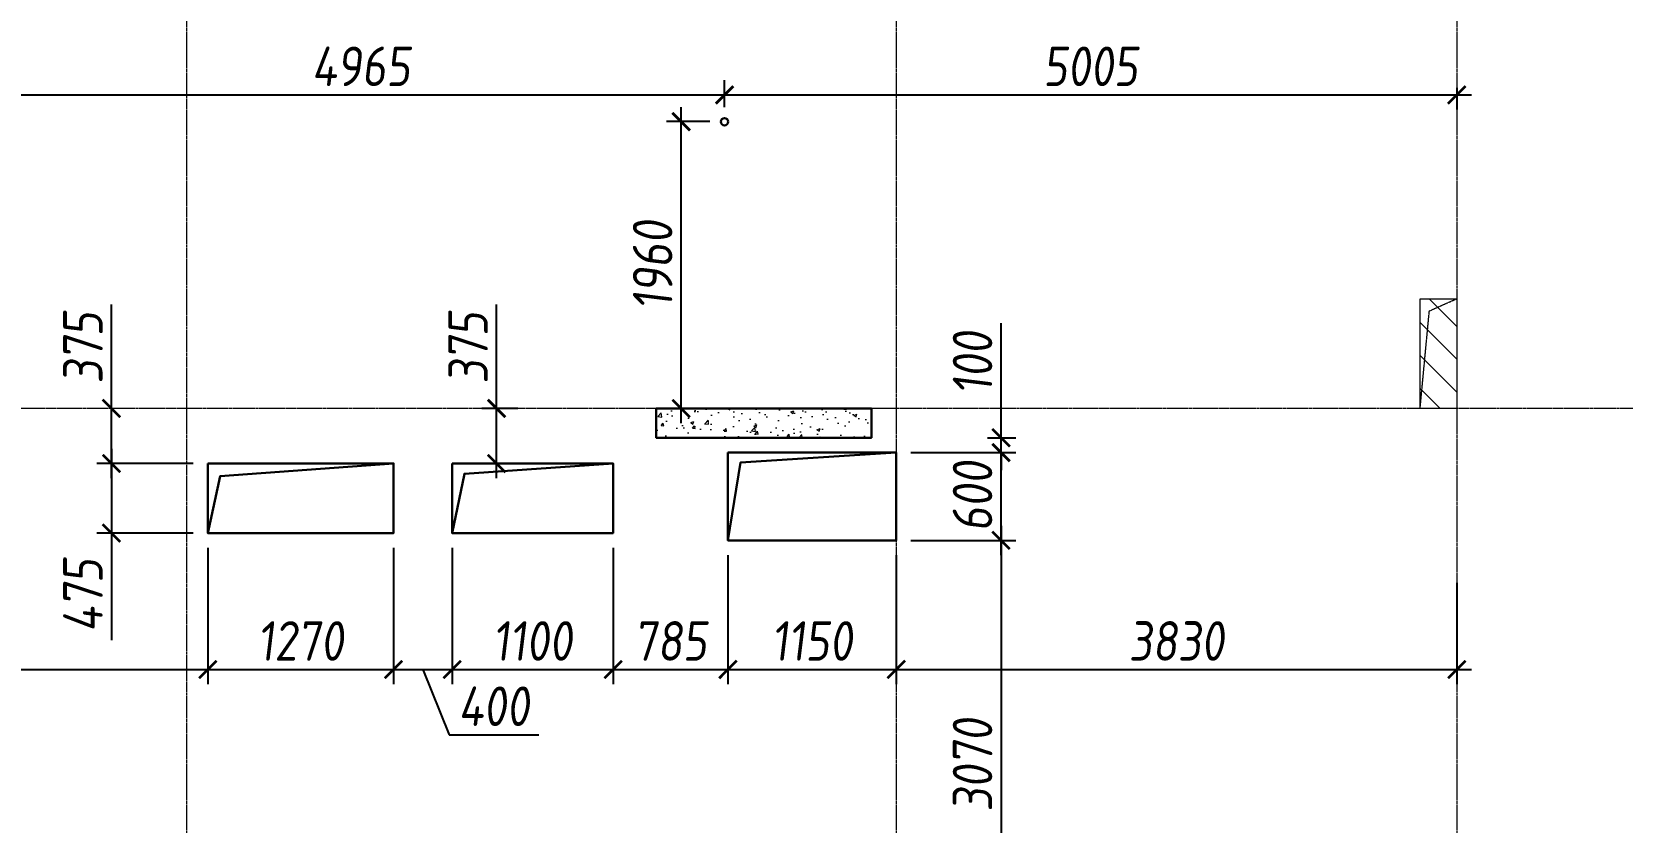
# Model space of a CAD drawing. Header units: millimetres. Extents: x -233751 to 529254, y -907864 to 285890.
# Drawn here: x 371183 to 382050, y 72340 to 77739 of the extents above; entities that cross this region are included whole.
import ezdxf

# ---------------------------------------------------------------- set-up
doc = ezdxf.new("R2010")
doc.units = ezdxf.units.MM
doc.linetypes.add('ADSK_Штриховая_ш2 п1', pattern=[3, 2, -1])
doc.linetypes.add('осевая', pattern=[2, 1.25, -0.25, 0.25, -0.25])
doc.layers.get('0').update_dxf_attribs({"lineweight": 30})
doc.layers.get('Defpoints').update_dxf_attribs({"lineweight": 0})
doc.layers.add('АР_Закладка сущ.проема', color=7, linetype='Continuous', lineweight=30, true_color=0xc70000)
for name, color, linetype, lineweight in [('АР_Перегородки газоблок_Штрих', 165, 'Continuous', 5), ('КР_Новые отверстия', 5, 'Continuous', 30), ('КР_Оси', 7, 'Continuous', 5), ('КР_Размеры отверстия', 7, 'Continuous', 5), ('КР_Сущ отверстия', 6, 'Continuous', 15)]:
    doc.layers.add(name, color=color, linetype=linetype, lineweight=lineweight)
doc.styles.add('ISOCPEUR', font='isocpeur.ttf', dxfattribs={"width": 0.85, "oblique": 7})
doc.dimstyles.new('R_100', dxfattribs={"dimtxt": 270, "dimasz": 120, "dimexe": 100, "dimexo": 100, "dimgap": 60, "dimtad": 1, "dimdec": 0, "dimrnd": 5, "dimzin": 0, "dimdsep": 46, "dimtxsty": 'ISOCPEUR', "dimblk": 'ARCHTICK', "dimcen": 0, "dimdle": 100, "dimclrd": 256, "dimclre": 256, "dimclrt": 256, "dimadec": 0, "dimazin": 0, "dimtfac": 2, "dimtdec": 0, "dimtmove": 0, "dimatfit": 3, "dimfxl": 1, "dimtvp": 3, "dimtfill": 1, "dimtolj": 1, "dimtzin": 0, "dimarcsym": 0})

# ---------------------------------------------------------------- blocks, each defined once
blk = doc.blocks.new('*U1878')
at = {"color": 0, "linetype": 'ByBlock', "lineweight": -2, "ltscale": 10}
blk.add_line((0, 0), (-74924, 0), dxfattribs=at)
blk = doc.blocks.new('*U1892')
at = {"color": 0, "linetype": 'ByBlock', "lineweight": -2, "ltscale": 10}
blk.add_line((0, 0), (0, -34307), dxfattribs=at)
blk = doc.blocks.new('*U1893')
at = {"color": 0, "linetype": 'ByBlock', "lineweight": -2, "ltscale": 10}
blk.add_line((0, 0), (0, -34307), dxfattribs=at)
blk = doc.blocks.new('*U1894')
at = {"color": 0, "linetype": 'ByBlock', "lineweight": -2, "ltscale": 10}
blk.add_line((0, 0), (0, -34307), dxfattribs=at)
blk = doc.blocks.new('_ArchTick')
at = {"color": 0, "linetype": 'ByBlock', "const_width": 0.15}
blk.add_lwpolyline([(-0.5, -0.5), (0.5, 0.5)], dxfattribs=at)
blk = doc.blocks.new('*D78')
at = {"layer": 'Defpoints', "color": 0, "transparency": 16777216}
for p in [(354990, 74315), (372385, 74315), (372385, 73383)]:
    blk.add_point(p, dxfattribs=at)
at = {"layer": 'КР_Размеры отверстия', "lineweight": -2, "transparency": 16777216}
for p, q in [((354990, 74215), (354990, 73283)), ((372385, 74215), (372385, 73283)), ((354890, 73383), (372485, 73383))]:
    blk.add_line(p, q, dxfattribs=at)
at = {"layer": 'КР_Размеры отверстия', "lineweight": -2, "transparency": 16777216, "xscale": 120, "yscale": 120, "zscale": 120, "rotation": 180}
blk.add_blockref('_ArchTick', (354990, 73383), dxfattribs=at)
at = {"layer": 'КР_Размеры отверстия', "lineweight": -2, "transparency": 16777216, "xscale": 120, "yscale": 120, "zscale": 120}
blk.add_blockref('_ArchTick', (372385, 73383), dxfattribs=at)
at = {"layer": 'КР_Размеры отверстия', "transparency": 16777216, "insert": (363687, 73578), "char_height": 270, "attachment_point": 5, "style": 'ISOCPEUR', "bg_fill": 3, "box_fill_scale": 1.1, "bg_fill_color": 256, "bg_fill_true_color": 13158600, "bg_fill_transparency": 0}
blk.add_mtext('\\A1;17395', dxfattribs=at)
blk = doc.blocks.new('*D79')
at = {"layer": 'Defpoints', "color": 0, "transparency": 16777216}
for p in [(372385, 74315), (373655, 74315), (373655, 73383)]:
    blk.add_point(p, dxfattribs=at)
at = {"layer": 'КР_Размеры отверстия', "lineweight": -2, "transparency": 16777216}
for p, q in [((372385, 74215), (372385, 73283)), ((373655, 74215), (373655, 73283)), ((372285, 73383), (373755, 73383))]:
    blk.add_line(p, q, dxfattribs=at)
at = {"layer": 'КР_Размеры отверстия', "lineweight": -2, "transparency": 16777216, "xscale": 120, "yscale": 120, "zscale": 120, "rotation": 180}
blk.add_blockref('_ArchTick', (372385, 73383), dxfattribs=at)
at = {"layer": 'КР_Размеры отверстия', "lineweight": -2, "transparency": 16777216, "xscale": 120, "yscale": 120, "zscale": 120}
blk.add_blockref('_ArchTick', (373655, 73383), dxfattribs=at)
at = {"layer": 'КР_Размеры отверстия', "transparency": 16777216, "insert": (373020, 73578), "char_height": 270, "attachment_point": 5, "style": 'ISOCPEUR', "bg_fill": 3, "box_fill_scale": 1.1, "bg_fill_color": 256, "bg_fill_true_color": 13158600, "bg_fill_transparency": 0}
blk.add_mtext('\\A1;1270', dxfattribs=at)
blk = doc.blocks.new('*D80')
at = {"layer": 'Defpoints', "color": 0, "transparency": 16777216}
for p in [(373655, 74315), (374055, 74315), (374055, 73383)]:
    blk.add_point(p, dxfattribs=at)
at = {"layer": 'КР_Размеры отверстия', "lineweight": -2, "transparency": 16777216}
for p, q in [((373655, 74215), (373655, 73283)), ((374055, 74215), (374055, 73283)), ((373555, 73383), (374155, 73383)), ((373855, 73383), (374035, 72937)), ((374035, 72937), (374647, 72937))]:
    blk.add_line(p, q, dxfattribs=at)
at = {"layer": 'КР_Размеры отверстия', "lineweight": -2, "transparency": 16777216, "xscale": 120, "yscale": 120, "zscale": 120, "rotation": 180}
blk.add_blockref('_ArchTick', (373655, 73383), dxfattribs=at)
at = {"layer": 'КР_Размеры отверстия', "transparency": 16777216, "insert": (374341, 73132), "char_height": 270, "attachment_point": 5, "style": 'ISOCPEUR', "bg_fill": 3, "box_fill_scale": 1.1, "bg_fill_color": 256, "bg_fill_true_color": 13158600, "bg_fill_transparency": 0}
blk.add_mtext('\\A1;400', dxfattribs=at)
at = {"layer": 'КР_Размеры отверстия', "lineweight": -2, "transparency": 16777216, "xscale": 120, "yscale": 120, "zscale": 120}
blk.add_blockref('_ArchTick', (374055, 73383), dxfattribs=at)
blk = doc.blocks.new('*D81')
at = {"layer": 'Defpoints', "color": 0, "transparency": 16777216}
for p in [(374055, 74315), (375155, 74315), (375155, 73383)]:
    blk.add_point(p, dxfattribs=at)
at = {"layer": 'КР_Размеры отверстия', "lineweight": -2, "transparency": 16777216}
for p, q in [((374055, 74215), (374055, 73283)), ((375155, 74215), (375155, 73283)), ((373955, 73383), (375255, 73383))]:
    blk.add_line(p, q, dxfattribs=at)
at = {"layer": 'КР_Размеры отверстия', "lineweight": -2, "transparency": 16777216, "xscale": 120, "yscale": 120, "zscale": 120, "rotation": 180}
blk.add_blockref('_ArchTick', (374055, 73383), dxfattribs=at)
at = {"layer": 'КР_Размеры отверстия', "lineweight": -2, "transparency": 16777216, "xscale": 120, "yscale": 120, "zscale": 120}
blk.add_blockref('_ArchTick', (375155, 73383), dxfattribs=at)
at = {"layer": 'КР_Размеры отверстия', "transparency": 16777216, "insert": (374605, 73578), "char_height": 270, "attachment_point": 5, "style": 'ISOCPEUR', "bg_fill": 3, "box_fill_scale": 1.1, "bg_fill_color": 256, "bg_fill_true_color": 13158600, "bg_fill_transparency": 0}
blk.add_mtext('\\A1;1100', dxfattribs=at)
blk = doc.blocks.new('*D82')
at = {"layer": 'Defpoints', "color": 0, "transparency": 16777216}
for p in [(375155, 74315), (375940, 74265), (375940, 73383)]:
    blk.add_point(p, dxfattribs=at)
at = {"layer": 'КР_Размеры отверстия', "lineweight": -2, "transparency": 16777216}
for p, q in [((375155, 74215), (375155, 73283)), ((375940, 74165), (375940, 73283)), ((375055, 73383), (376040, 73383))]:
    blk.add_line(p, q, dxfattribs=at)
at = {"layer": 'КР_Размеры отверстия', "lineweight": -2, "transparency": 16777216, "xscale": 120, "yscale": 120, "zscale": 120, "rotation": 180}
blk.add_blockref('_ArchTick', (375155, 73383), dxfattribs=at)
at = {"layer": 'КР_Размеры отверстия', "lineweight": -2, "transparency": 16777216, "xscale": 120, "yscale": 120, "zscale": 120}
blk.add_blockref('_ArchTick', (375940, 73383), dxfattribs=at)
at = {"layer": 'КР_Размеры отверстия', "transparency": 16777216, "insert": (375547, 73578), "char_height": 270, "attachment_point": 5, "style": 'ISOCPEUR', "bg_fill": 3, "box_fill_scale": 1.1, "bg_fill_color": 256, "bg_fill_true_color": 13158600, "bg_fill_transparency": 0}
blk.add_mtext('\\A1;785', dxfattribs=at)
blk = doc.blocks.new('*D83')
at = {"layer": 'Defpoints', "color": 0, "transparency": 16777216}
for p in [(375940, 74265), (377090, 74265), (377090, 73383)]:
    blk.add_point(p, dxfattribs=at)
at = {"layer": 'КР_Размеры отверстия', "lineweight": -2, "transparency": 16777216}
for p, q in [((375940, 74165), (375940, 73283)), ((377090, 74165), (377090, 73283)), ((375840, 73383), (377190, 73383))]:
    blk.add_line(p, q, dxfattribs=at)
at = {"layer": 'КР_Размеры отверстия', "lineweight": -2, "transparency": 16777216, "xscale": 120, "yscale": 120, "zscale": 120, "rotation": 180}
blk.add_blockref('_ArchTick', (375940, 73383), dxfattribs=at)
at = {"layer": 'КР_Размеры отверстия', "lineweight": -2, "transparency": 16777216, "xscale": 120, "yscale": 120, "zscale": 120}
blk.add_blockref('_ArchTick', (377090, 73383), dxfattribs=at)
at = {"layer": 'КР_Размеры отверстия', "transparency": 16777216, "insert": (376515, 73578), "char_height": 270, "attachment_point": 5, "style": 'ISOCPEUR', "bg_fill": 3, "box_fill_scale": 1.1, "bg_fill_color": 256, "bg_fill_true_color": 13158600, "bg_fill_transparency": 0}
blk.add_mtext('\\A1;1150', dxfattribs=at)
blk = doc.blocks.new('*D84')
at = {"layer": 'Defpoints', "color": 0, "transparency": 16777216}
for p in [(377090, 74865), (377090, 74265)]:
    blk.add_point(p, dxfattribs=at)
at = {"layer": 'КР_Размеры отверстия', "lineweight": -2, "transparency": 16777216}
for p, q in [((377806, 74165), (377806, 74965)), ((377190, 74865), (377906, 74865)), ((377190, 74265), (377906, 74265))]:
    blk.add_line(p, q, dxfattribs=at)
at = {"layer": 'КР_Размеры отверстия', "lineweight": -2, "transparency": 16777216, "xscale": 120, "yscale": 120, "zscale": 120}
for p, rotation in [((377806, 74865), 90), ((377806, 74265), 270)]:
    blk.add_blockref('_ArchTick', p, dxfattribs=dict(at, rotation=rotation))
at = {"layer": 'КР_Размеры отверстия', "transparency": 16777216, "insert": (377611, 74565), "char_height": 270, "attachment_point": 5, "rotation": 90, "style": 'ISOCPEUR', "bg_fill": 3, "box_fill_scale": 1.1, "bg_fill_color": 256, "bg_fill_true_color": 13158600, "bg_fill_transparency": 0}
blk.add_mtext('\\A1;600', dxfattribs=at)
at = {"layer": 'Defpoints', "color": 0, "transparency": 16777216}
blk.add_point((377806, 74865), dxfattribs=at)
blk = doc.blocks.new('*D85')
at = {"layer": 'Defpoints', "color": 0, "transparency": 16777216}
for p in [(377613, 74966), (377806, 74966), (377090, 74865)]:
    blk.add_point(p, dxfattribs=at)
at = {"layer": 'КР_Размеры отверстия', "lineweight": -2, "transparency": 16777216}
for p, q in [((377806, 74966), (377806, 75749)), ((377713, 74966), (377906, 74966)), ((377806, 74865), (377806, 74966)), ((377190, 74865), (377906, 74865)), ((377806, 74865), (377806, 74745))]:
    blk.add_line(p, q, dxfattribs=at)
at = {"layer": 'КР_Размеры отверстия', "lineweight": -2, "transparency": 16777216, "xscale": 120, "yscale": 120, "zscale": 120}
for p, rotation in [((377806, 74966), 270), ((377806, 74865), 90)]:
    blk.add_blockref('_ArchTick', p, dxfattribs=dict(at, rotation=rotation))
at = {"layer": 'КР_Размеры отверстия', "transparency": 16777216, "insert": (377611, 75477), "char_height": 270, "attachment_point": 5, "rotation": 90, "style": 'ISOCPEUR', "bg_fill": 3, "box_fill_scale": 1.1, "bg_fill_color": 256, "bg_fill_true_color": 13158600, "bg_fill_transparency": 0}
blk.add_mtext('\\A1;100', dxfattribs=at)
blk = doc.blocks.new('*D86')
at = {"layer": 'Defpoints', "color": 0, "transparency": 16777216}
for p in [(377090, 74265), (380920, 74076), (380920, 73383)]:
    blk.add_point(p, dxfattribs=at)
at = {"layer": 'КР_Размеры отверстия', "lineweight": -2, "transparency": 16777216}
for p, q in [((377090, 74165), (377090, 73283)), ((380920, 73976), (380920, 73283)), ((376990, 73383), (381020, 73383))]:
    blk.add_line(p, q, dxfattribs=at)
at = {"layer": 'КР_Размеры отверстия', "lineweight": -2, "transparency": 16777216, "xscale": 120, "yscale": 120, "zscale": 120, "rotation": 180}
blk.add_blockref('_ArchTick', (377090, 73383), dxfattribs=at)
at = {"layer": 'КР_Размеры отверстия', "lineweight": -2, "transparency": 16777216, "xscale": 120, "yscale": 120, "zscale": 120}
blk.add_blockref('_ArchTick', (380920, 73383), dxfattribs=at)
at = {"layer": 'КР_Размеры отверстия', "transparency": 16777216, "insert": (379005, 73578), "char_height": 270, "attachment_point": 5, "style": 'ISOCPEUR', "bg_fill": 3, "box_fill_scale": 1.1, "bg_fill_color": 256, "bg_fill_true_color": 13158600, "bg_fill_transparency": 0}
blk.add_mtext('\\A1;3830', dxfattribs=at)
blk = doc.blocks.new('*D119')
at = {"layer": 'Defpoints', "color": 0, "transparency": 16777216}
for p in [(375917, 77308), (370949, 77095), (375917, 77125)]:
    blk.add_point(p, dxfattribs=at)
at = {"layer": 'КР_Размеры отверстия', "lineweight": -2, "transparency": 16777216}
for p, q in [((370949, 77195), (370949, 77408)), ((375917, 77225), (375917, 77408)), ((370849, 77308), (376017, 77308))]:
    blk.add_line(p, q, dxfattribs=at)
at = {"layer": 'КР_Размеры отверстия', "lineweight": -2, "transparency": 16777216, "xscale": 120, "yscale": 120, "zscale": 120, "rotation": 180}
blk.add_blockref('_ArchTick', (370949, 77308), dxfattribs=at)
at = {"layer": 'КР_Размеры отверстия', "lineweight": -2, "transparency": 16777216, "xscale": 120, "yscale": 120, "zscale": 120}
blk.add_blockref('_ArchTick', (375917, 77308), dxfattribs=at)
at = {"layer": 'КР_Размеры отверстия', "transparency": 16777216, "insert": (373433, 77503), "char_height": 270, "attachment_point": 5, "style": 'ISOCPEUR', "bg_fill": 3, "box_fill_scale": 1.1, "bg_fill_color": 256, "bg_fill_true_color": 13158600, "bg_fill_transparency": 0}
blk.add_mtext('\\A1;4965', dxfattribs=at)
blk = doc.blocks.new('*D120')
at = {"layer": 'Defpoints', "color": 0, "transparency": 16777216}
for p in [(380920, 77456), (380920, 77308), (375917, 77125)]:
    blk.add_point(p, dxfattribs=at)
at = {"layer": 'КР_Размеры отверстия', "lineweight": -2, "transparency": 16777216}
for p, q in [((375917, 77225), (375917, 77408)), ((375817, 77308), (381020, 77308)), ((380920, 77356), (380920, 77208))]:
    blk.add_line(p, q, dxfattribs=at)
at = {"layer": 'КР_Размеры отверстия', "lineweight": -2, "transparency": 16777216, "xscale": 120, "yscale": 120, "zscale": 120, "rotation": 180}
blk.add_blockref('_ArchTick', (375917, 77308), dxfattribs=at)
at = {"layer": 'КР_Размеры отверстия', "lineweight": -2, "transparency": 16777216, "xscale": 120, "yscale": 120, "zscale": 120}
blk.add_blockref('_ArchTick', (380920, 77308), dxfattribs=at)
at = {"layer": 'КР_Размеры отверстия', "transparency": 16777216, "insert": (378418, 77503), "char_height": 270, "attachment_point": 5, "style": 'ISOCPEUR', "bg_fill": 3, "box_fill_scale": 1.1, "bg_fill_color": 256, "bg_fill_true_color": 13158600, "bg_fill_transparency": 0}
blk.add_mtext('\\A1;5005', dxfattribs=at)
blk = doc.blocks.new('*D172')
at = {"layer": 'Defpoints', "color": 0, "transparency": 16777216}
for p in [(377090, 74265), (377420, 71196), (377806, 71196)]:
    blk.add_point(p, dxfattribs=at)
at = {"layer": 'КР_Размеры отверстия', "lineweight": -2, "transparency": 16777216}
for p, q in [((377806, 74365), (377806, 71096)), ((377190, 74265), (377906, 74265)), ((377520, 71196), (377906, 71196))]:
    blk.add_line(p, q, dxfattribs=at)
at = {"layer": 'КР_Размеры отверстия', "lineweight": -2, "transparency": 16777216, "xscale": 120, "yscale": 120, "zscale": 120}
for p, rotation in [((377806, 74265), 90), ((377806, 71196), 270)]:
    blk.add_blockref('_ArchTick', p, dxfattribs=dict(at, rotation=rotation))
at = {"layer": 'КР_Размеры отверстия', "transparency": 16777216, "insert": (377611, 72730), "char_height": 270, "attachment_point": 5, "rotation": 90, "style": 'ISOCPEUR', "bg_fill": 3, "box_fill_scale": 1.1, "bg_fill_color": 256, "bg_fill_true_color": 13158600, "bg_fill_transparency": 0}
blk.add_mtext('\\A1;3070', dxfattribs=at)
blk = doc.blocks.new('*D173')
at = {"layer": 'Defpoints', "color": 0, "transparency": 16777216}
for p in [(375620, 77125), (375917, 77125), (375766, 75166)]:
    blk.add_point(p, dxfattribs=at)
at = {"layer": 'КР_Размеры отверстия', "lineweight": -2, "transparency": 16777216}
for p, q in [((375620, 75066), (375620, 77225)), ((375817, 77125), (375520, 77125)), ((375666, 75166), (375520, 75166))]:
    blk.add_line(p, q, dxfattribs=at)
at = {"layer": 'КР_Размеры отверстия', "lineweight": -2, "transparency": 16777216, "xscale": 120, "yscale": 120, "zscale": 120}
for p, rotation in [((375620, 77125), 90), ((375620, 75166), 270)]:
    blk.add_blockref('_ArchTick', p, dxfattribs=dict(at, rotation=rotation))
at = {"layer": 'КР_Размеры отверстия', "transparency": 16777216, "insert": (375425, 76145), "char_height": 270, "attachment_point": 5, "rotation": 90, "style": 'ISOCPEUR', "bg_fill": 3, "box_fill_scale": 1.1, "bg_fill_color": 256, "bg_fill_true_color": 13158600, "bg_fill_transparency": 0}
blk.add_mtext('\\A1;1960', dxfattribs=at)
blk = doc.blocks.new('*D182')
at = {"layer": 'Defpoints', "color": 0, "transparency": 16777216}
for p in [(372385, 74790), (371727, 74315), (372385, 74315)]:
    blk.add_point(p, dxfattribs=at)
at = {"layer": 'КР_Размеры отверстия', "lineweight": -2, "transparency": 16777216}
for p, q in [((371727, 74890), (371727, 74315)), ((372285, 74790), (371627, 74790)), ((372285, 74315), (371627, 74315)), ((371727, 74315), (371727, 73583))]:
    blk.add_line(p, q, dxfattribs=at)
at = {"layer": 'КР_Размеры отверстия', "lineweight": -2, "transparency": 16777216, "xscale": 120, "yscale": 120, "zscale": 120}
for p, rotation in [((371727, 74790), 90), ((371727, 74315), 270)]:
    blk.add_blockref('_ArchTick', p, dxfattribs=dict(at, rotation=rotation))
at = {"layer": 'КР_Размеры отверстия', "transparency": 16777216, "insert": (371532, 73889), "char_height": 270, "attachment_point": 5, "rotation": 90, "style": 'ISOCPEUR', "bg_fill": 3, "box_fill_scale": 1.1, "bg_fill_color": 256, "bg_fill_true_color": 13158600, "bg_fill_transparency": 0}
blk.add_mtext('\\A1;475', dxfattribs=at)
blk = doc.blocks.new('*D183')
at = {"layer": 'Defpoints', "color": 0, "transparency": 16777216}
for p in [(371727, 75166), (371727, 75166), (372385, 74790)]:
    blk.add_point(p, dxfattribs=at)
at = {"layer": 'КР_Размеры отверстия', "lineweight": -2, "transparency": 16777216}
for p, q in [((371727, 75166), (371727, 75875)), ((371727, 74690), (371727, 75166)), ((372285, 74790), (371627, 74790))]:
    blk.add_line(p, q, dxfattribs=at)
at = {"layer": 'КР_Размеры отверстия', "lineweight": -2, "transparency": 16777216, "xscale": 120, "yscale": 120, "zscale": 120}
for p, rotation in [((371727, 75166), 90), ((371727, 74790), 270)]:
    blk.add_blockref('_ArchTick', p, dxfattribs=dict(at, rotation=rotation))
at = {"layer": 'КР_Размеры отверстия', "transparency": 16777216, "insert": (371532, 75580), "char_height": 270, "attachment_point": 5, "rotation": 90, "style": 'ISOCPEUR', "bg_fill": 3, "box_fill_scale": 1.1, "bg_fill_color": 256, "bg_fill_true_color": 13158600, "bg_fill_transparency": 0}
blk.add_mtext('\\A1;375', dxfattribs=at)
blk = doc.blocks.new('*D184')
at = {"layer": 'Defpoints', "color": 0, "transparency": 16777216}
for p in [(374359, 75166), (374605, 75166), (374605, 74790)]:
    blk.add_point(p, dxfattribs=at)
at = {"layer": 'КР_Размеры отверстия', "lineweight": -2, "transparency": 16777216}
for p, q in [((374359, 75166), (374359, 75875)), ((374505, 75166), (374259, 75166)), ((374359, 74690), (374359, 75166)), ((374505, 74790), (374259, 74790))]:
    blk.add_line(p, q, dxfattribs=at)
at = {"layer": 'КР_Размеры отверстия', "lineweight": -2, "transparency": 16777216, "xscale": 120, "yscale": 120, "zscale": 120}
for p, rotation in [((374359, 75166), 90), ((374359, 74790), 270)]:
    blk.add_blockref('_ArchTick', p, dxfattribs=dict(at, rotation=rotation))
at = {"layer": 'КР_Размеры отверстия', "transparency": 16777216, "insert": (374164, 75580), "char_height": 270, "attachment_point": 5, "rotation": 90, "style": 'ISOCPEUR', "bg_fill": 3, "box_fill_scale": 1.1, "bg_fill_color": 256, "bg_fill_true_color": 13158600, "bg_fill_transparency": 0}
blk.add_mtext('\\A1;375', dxfattribs=at)

msp = doc.modelspace()

# ---------------------------------------------------------------- hatches: boundary and pattern name
at = {"layer": 'АР_Перегородки газоблок_Штрих', "ltscale": 100}
h = msp.add_hatch(dxfattribs=at)
h.set_pattern_fill('AR-CONC', color=256, scale=30)
h.set_pattern_definition([(50, (4e-07, 3e-08), (215.178055, -18.82564), [22.5, -247.5]), (355, (4e-07, 3e-08), (-41.6254, 225.65764), [18, -198]), (100.451444, (17.93, -1.57), (173.55265, 206.832), [19.12206, -210.34263]), (46.1842, (4e-07, 60), (320.1724, -49.65578), [33.75, -371.25]), (96.63564, (26.68, 55.86), (280.39858, 292.23558), [28.6831, -315.51413]), (351.18416, (4e-07, 60), (280.39858, 292.23558), [27, -297]), (21, (30, 45), (179.072116, -120.78567), [22.5, -247.5]), (326, (30, 45), (72.9946, 217.54501), [18, -198]), (71.451445, (44.92, 34.93), (252.06671, 96.75935), [19.12206, -210.34263]), (37.5, (4e-07, 3e-08), (3.647957, 99.868156), [0, -195.6, 0, -201, 0, -198.75]), (7.5, (4e-07, 3e-08), (78.92086, 118.323514), [0, -114.6, 0, -191.1, 0, -75.75]), (327.5, (-66.9, 3e-08), (160.146731, -6.766462), [0, -75, 0, -234, 0, -310.5]), (317.5, (-96.9, 3e-08), (174.95585, 30.031495), [0, -97.5, 0, -155.4, 0, -220.5])])
h.paths.add_polyline_path([(375450.2, 75165.7), (375450.2, 74965.7), (376920, 74965.7), (376920, 75165.7)])
at = {"layer": 'КР_Сущ отверстия'}
h = msp.add_hatch(dxfattribs=at)
h.set_pattern_fill('ANSI31', scale=50, angle=90, style=0)
h.paths.add_polyline_path([(380919.6, 75915.7), (380669.6, 75915.7), (380669.6, 75165.7), (380919.6, 75165.7)])

# ---------------------------------------------------------------- linework, layer by layer
at = {"layer": 'АР_Закладка сущ.проема', "ltscale": 100}
msp.add_lwpolyline([(376920, 75165.7), (375450.2, 75165.7), (375450.2, 74965.7), (376920, 74965.7)], close=True, dxfattribs=at)
at = {"layer": 'КР_Новые отверстия'}
for points in [[(372384.6, 74790.1), (373654.6, 74790.1), (373654.6, 74315.1), (372384.6, 74315.1)], [(374054.6, 74790.1), (375154.6, 74790.1), (375154.6, 74315.1), (374054.6, 74315.1)], [(375939.6, 74865.1), (377089.6, 74865.1), (377089.6, 74265.1), (375939.6, 74265.1)]]:
    msp.add_lwpolyline(points, close=True, dxfattribs=at)
for points in [[(372384.6, 74315.1), (372470.9, 74704.5), (373654.6, 74790.1)], [(374054.6, 74315.1), (374138.7, 74719.6), (375154.6, 74790.1)], [(375939.6, 74265.1), (376024.9, 74796.6), (377089.6, 74865.1)]]:
    msp.add_lwpolyline(points, dxfattribs=at)
msp.add_circle((375916.7, 77124.7), 25, dxfattribs=at)
at = {"layer": 'КР_Сущ отверстия', "linetype": 'ADSK_Штриховая_ш2 п1', "ltscale": 0.3}
msp.add_lwpolyline([(380919.6, 75165.7), (380669.6, 75165.7), (380669.6, 75915.7), (380919.6, 75915.7)], close=True, dxfattribs=at)
msp.add_lwpolyline([(380669.6, 75165.7), (380732.7, 75832.4), (380919.6, 75915.7)], dxfattribs=at)

# ---------------------------------------------------------------- block references
at = {"layer": 'КР_Оси', "linetype": 'осевая'}
for name, p in [('*U1892', (372239.6, 87701.9)), ('*U1893', (377089.6, 87701.9)), ('*U1894', (380919.6, 87701.9)), ('*U1878', (400588, 75165.7))]:
    msp.add_blockref(name, p, dxfattribs=at)

# ---------------------------------------------------------------- next in the draw order: dimensions: what is measured, and where the dimension line sits
at = {"layer": 'КР_Размеры отверстия'}
for base, p1, p2, picture, middle in [((375916.7, 77308.2), (370949.4, 77094.9), (375916.7, 77124.7), '*D119', (373433.1, 77503.2)), ((372384.6, 73382.5), (354989.6, 74315.1), (372384.6, 74315.1), '*D78', (363687.1, 73577.5))]:
    dim = msp.add_linear_dim(base=base, p1=p1, p2=p2, dimstyle='R_100', override={"dimpost": '\\X'}, dxfattribs=at)
    dim.commit()
    dim.dimension.update_dxf_attribs({"geometry": picture, "text_midpoint": middle})
dim = msp.add_linear_dim(base=(374359.1, 75165.7), p1=(374604.6, 74790.1), p2=(374604.6, 75165.7), angle=90, dimstyle='R_100', override={"dimpost": '\\X'}, dxfattribs=at)
dim.commit()
dim.dimension.update_dxf_attribs({"geometry": '*D184', "text_midpoint": (374164.1, 75580.3)})

# ---------------------------------------------------------------- next in the draw order: dimensions: what is measured, and where the dimension line sits
for base, p1, p2, picture, middle in [((380919.6, 77308.2), (375916.7, 77124.7), (380919.6, 77455.8), '*D120', (378418.2, 77503.2)), ((373654.6, 73382.5), (372384.6, 74315.1), (373654.6, 74315.1), '*D79', (373019.6, 73577.5))]:
    dim = msp.add_linear_dim(base=base, p1=p1, p2=p2, dimstyle='R_100', override={"dimpost": '\\X'}, dxfattribs=at)
    dim.commit()
    dim.dimension.update_dxf_attribs({"geometry": picture, "text_midpoint": middle})

# ---------------------------------------------------------------- next in the draw order: dimensions: what is measured, and where the dimension line sits
for base, p1, p2, picture, middle in [((375620, 77124.7), (375765.9, 75165.7), (375916.7, 77124.7), '*D173', (375425, 76145.2)), ((371727.3, 74315.1), (372384.6, 74790.1), (372384.6, 74315.1), '*D182', (371532.3, 73889))]:
    dim = msp.add_linear_dim(base=base, p1=p1, p2=p2, angle=90, dimstyle='R_100', override={"dimpost": '\\X'}, dxfattribs=at)
    dim.commit()
    dim.dimension.update_dxf_attribs({"geometry": picture, "text_midpoint": middle})
dim = msp.add_linear_dim(base=(374054.6, 73382.5), p1=(373654.6, 74315.1), p2=(374054.6, 74315.1), dimstyle='R_100', override={"dimpost": '\\X', "dimtmove": 1}, dxfattribs=at)
dim.commit()
dim.dimension.update_dxf_attribs({"geometry": '*D80', "text_midpoint": (374094.9, 72936.8), "dimtype": 160})

# ---------------------------------------------------------------- next in the draw order: dimensions: what is measured, and where the dimension line sits
dim = msp.add_linear_dim(base=(371727.3, 75165.7), p1=(372384.6, 74790.1), p2=(371727.3, 75165.7), angle=90, dimstyle='R_100', override={"dimpost": '\\X'}, dxfattribs=at)
dim.commit()
dim.dimension.update_dxf_attribs({"geometry": '*D183', "text_midpoint": (371727.3, 75580.3), "dimtype": 160})
dim = msp.add_linear_dim(base=(375154.6, 73382.5), p1=(374054.6, 74315.1), p2=(375154.6, 74315.1), dimstyle='R_100', override={"dimpost": '\\X'}, dxfattribs=at)
dim.commit()
dim.dimension.update_dxf_attribs({"geometry": '*D81', "text_midpoint": (374604.6, 73577.5)})

# ---------------------------------------------------------------- next in the draw order: dimensions: what is measured, and where the dimension line sits
dim = msp.add_linear_dim(base=(375939.6, 73382.5), p1=(375154.6, 74315.1), p2=(375939.6, 74265.1), dimstyle='R_100', override={"dimpost": '\\X'}, dxfattribs=at)
dim.commit()
dim.dimension.update_dxf_attribs({"geometry": '*D82', "text_midpoint": (375547.1, 73577.5)})

# ---------------------------------------------------------------- next in the draw order: dimensions: what is measured, and where the dimension line sits
dim = msp.add_linear_dim(base=(377089.6, 73382.5), p1=(375939.6, 74265.1), p2=(377089.6, 74265.1), dimstyle='R_100', override={"dimpost": '\\X'}, dxfattribs=at)
dim.commit()
dim.dimension.update_dxf_attribs({"geometry": '*D83', "text_midpoint": (376514.6, 73577.5)})

# ---------------------------------------------------------------- next in the draw order: dimensions: what is measured, and where the dimension line sits
dim = msp.add_linear_dim(base=(377806.5, 74865.1), p1=(377089.6, 74265.1), p2=(377089.6, 74865.1), angle=90, dimstyle='R_100', override={"dimpost": '\\X'}, dxfattribs=at)
dim.commit()
dim.dimension.update_dxf_attribs({"geometry": '*D84', "text_midpoint": (377611.5, 74565.1)})

# ---------------------------------------------------------------- next in the draw order: dimensions: what is measured, and where the dimension line sits
dim = msp.add_linear_dim(base=(377806.5, 74965.7), p1=(377089.6, 74865.1), p2=(377613.1, 74965.7), angle=90, dimstyle='R_100', override={"dimpost": '\\X'}, dxfattribs=at)
dim.commit()
dim.dimension.update_dxf_attribs({"geometry": '*D85', "text_midpoint": (377806.5, 75477.3), "dimtype": 160})
dim = msp.add_linear_dim(base=(377806.5, 71195.7), p1=(377089.6, 74265.1), p2=(377420.1, 71195.7), angle=90, dimstyle='R_100', override={"dimpost": '\\X'}, dxfattribs=at)
dim.commit()
dim.dimension.update_dxf_attribs({"geometry": '*D172', "text_midpoint": (377611.5, 72730.4)})

# ---------------------------------------------------------------- next in the draw order: dimensions: what is measured, and where the dimension line sits
dim = msp.add_linear_dim(base=(380919.6, 73382.5), p1=(377089.6, 74265.1), p2=(380919.6, 74076.2), dimstyle='R_100', override={"dimpost": '\\X'}, dxfattribs=at)
dim.commit()
dim.dimension.update_dxf_attribs({"geometry": '*D86', "text_midpoint": (379004.6, 73577.5)})

doc.saveas('drawing.dxf')
